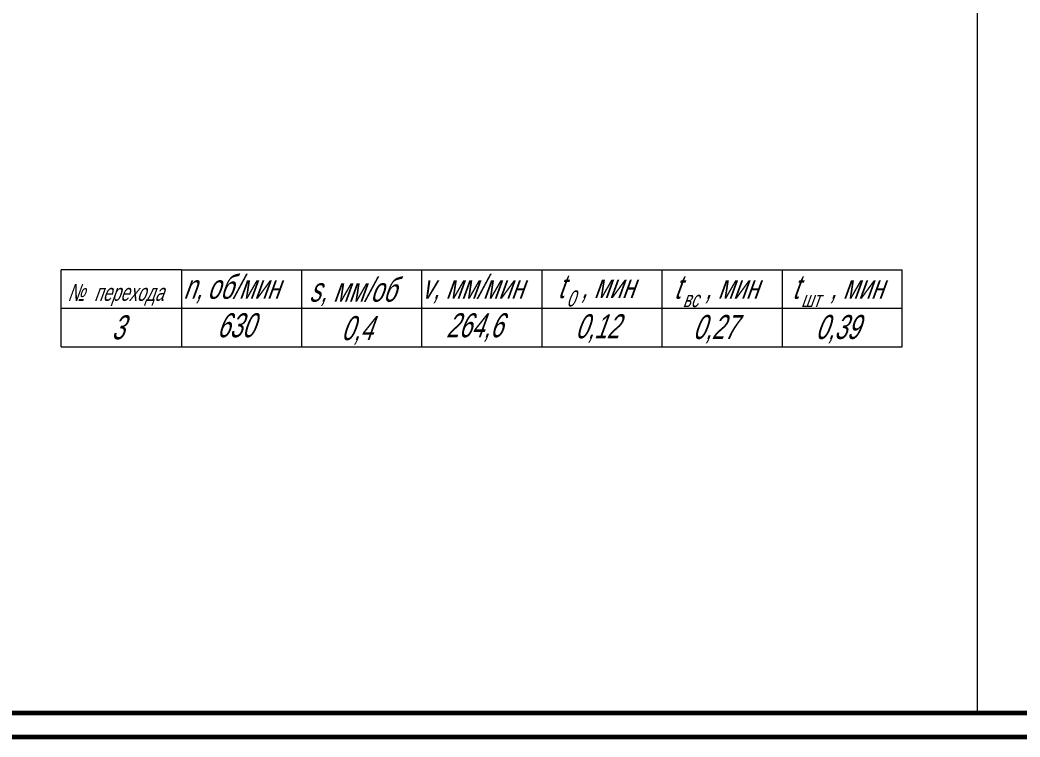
# Model space of a CAD drawing. Extents: x 8 to 849, y 720 to 1314.
# Drawn here: x 432.8 to 640.9, y 720 to 869.1 of the extents above; entities that cross this region are included whole.
import ezdxf

# ---------------------------------------------------------------- set-up
doc = ezdxf.new("R2010")
doc.units = 0
doc.header["$MEASUREMENT"] = 0
for name, pattern in [('K5LT_BASIC', [0]), ('K5LT_THIN', [0]), ('K5LT_THIN_INCLUDED_TO_HATCHING', [0])]:
    doc.linetypes.add(name, pattern=pattern)
doc.layers.add('0 VIEW0', color=7, linetype='Continuous')
doc.styles.add('K5_TEXTSTYLE', font='win_eskd.shx', dxfattribs={"width": 0.7, "oblique": 15, "bigfont": 'b_eskd.shx'})

# ---------------------------------------------------------------- blocks, each defined once
blk = doc.blocks.new('*U')
at = {"layer": '0 VIEW0', "color": 5, "linetype": 'K5LT_BASIC', "lineweight": 60}
for p, q in [((20, 725), (836, 725)), ((8, 720), (849, 720))]:
    blk.add_line(p, q, dxfattribs=at)

msp = doc.modelspace()

# ---------------------------------------------------------------- linework, layer by layer
at = {"layer": '0 VIEW0', "color": 7, "linetype": 'K5LT_THIN_INCLUDED_TO_HATCHING', "lineweight": 18}
for p, q in [((632, 1309), (632, 865)), ((632, 865), (632, 725)), ((466.377, 817.189), (466.377, 801.189)), ((491.377, 817.189), (491.377, 801.189)), ((516.377, 817.189), (516.377, 801.189)), ((541.377, 817.189), (541.377, 801.189)), ((566.377, 817.189), (566.377, 801.189)), ((591.377, 817.189), (591.377, 801.189)), ((441.377, 809.189), (616.377, 809.189)), ((441.377, 801.189), (616.377, 801.189))]:
    msp.add_line(p, q, dxfattribs=at)
at = {"layer": '0 VIEW0', "color": 7, "linetype": 'K5LT_THIN', "lineweight": 18}
for p, q in [((441.377, 801.189), (441.377, 817.189)), ((466.377, 817.189), (441.377, 817.189)), ((466.377, 817.189), (616.377, 817.189)), ((616.377, 801.189), (616.377, 817.189))]:
    msp.add_line(p, q, dxfattribs=at)

# ---------------------------------------------------------------- block references
at = {"layer": '0 VIEW0'}
msp.add_blockref('*U', (0, 0), dxfattribs=at)
msp.add_blockref('*U', (0, 0), dxfattribs=at)
msp.add_blockref('*U', (0, 0), dxfattribs=at)
msp.add_blockref('*U', (0, 0), dxfattribs=at)

# ---------------------------------------------------------------- texts
at = {"layer": '0 VIEW0', "color": 7, "style": 'K5_TEXTSTYLE', "oblique": 20, "width": 0.7}
for s, height, p in [('об/мин', 5, (471.734, 811.145)), ('мм/об', 5, (497.925, 810.553)), ('мм/мин', 5, (521.351, 811.145)), ('t', 5, (544.673, 811.288)), ('t', 5, (568.868, 811.145)), ('t', 5, (593.489, 811.145)), ('№', 3.5, (442.666, 810.726)), ('n,', 5, (466.76, 811.145)), ('s,', 5, (492.952, 810.553)), ('v,', 5, (516.377, 811.145)), (', мин', 5, (549.573, 811.288)), (', мин', 5, (575.356, 811.145)), (', мин', 5, (601.388, 811.145)), ('перехода', 3.5, (448.209, 810.726)), ('0', 3.333, (546.492, 809.554)), ('вс', 3.3333, (570.687, 809.411)), ('шт', 3.3333, (595.308, 809.411)), ('3', 5, (451.827, 802.726)), ('630', 5, (473.745, 803.145)), ('0,4', 5, (499.606, 802.553)), ('264,6', 5, (521.444, 803.145)), ('0,12', 5, (548.314, 802.93)), ('0,27', 5, (572.773, 802.787)), ('0,39', 5, (598.298, 802.787))]:
    msp.add_text(s, height=height, dxfattribs=at).set_placement(p)

doc.saveas('drawing.dxf')
